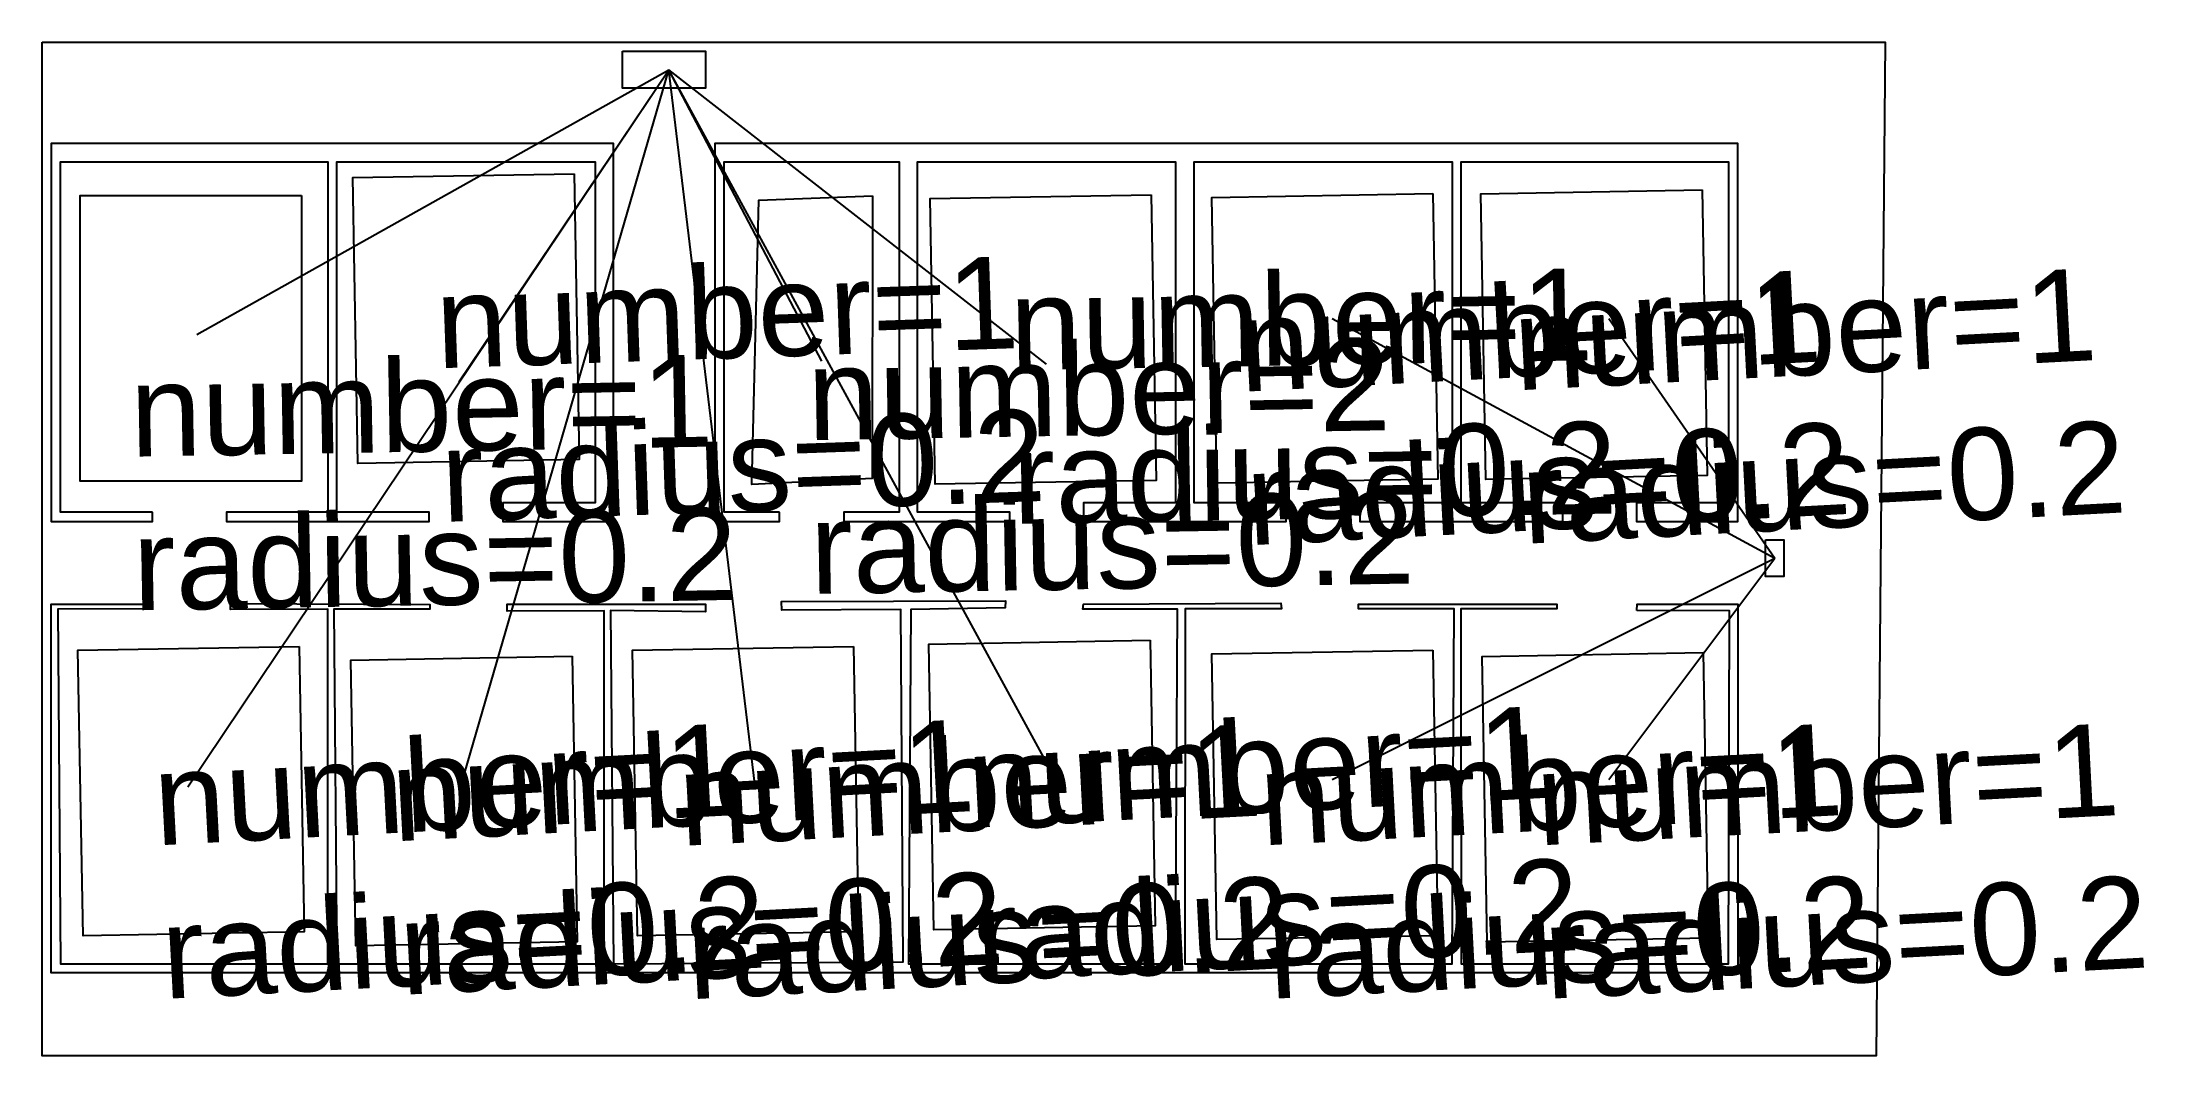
# Model space of a CAD drawing. Header units: metres. Extents: x -9.4 to 13.4, y -1 to 10.
import ezdxf

# ---------------------------------------------------------------- set-up
doc = ezdxf.new("R2010")
doc.units = ezdxf.units.M
for name, color, linetype, lineweight in [('jps-distributions', 5, 'Continuous', 25), ('jps-exits', 1, 'Continuous', 25), ('jps-journeys', 6, 'Continuous', 25), ('jps-obstacles', 3, 'Continuous', 25), ('walkablearea', 30, 'Continuous', 25)]:
    doc.layers.add(name, color=color, linetype=linetype, lineweight=lineweight)
doc.layers.add('jps-parameters', color=18, linetype='Continuous', lineweight=25, true_color=0x000000)
doc.styles.add('textstyle3', font='Arial.ttf')

msp = doc.modelspace()

# ---------------------------------------------------------------- linework, layer by layer
at = {"layer": 'jps-distributions', "flags": 128}
for points in [[(-3.627, 8.571), (-3.573, 5.471), (-5.973, 5.429), (-6.027, 8.529)], [(-6.585, 8.336), (-6.585, 5.236), (-8.985, 5.236), (-8.985, 8.336)], [(-0.389, 8.33), (-0.394, 5.265), (-1.7, 5.2), (-1.622, 8.284)], [(2.636, 8.343), (2.69, 5.244), (0.291, 5.202), (0.237, 8.301)], [(5.691, 8.356), (5.746, 5.257), (3.346, 5.215), (3.292, 8.315)], [(8.612, 8.397), (8.666, 5.297), (6.266, 5.255), (6.212, 8.355)], [(-6.61, 3.444), (-6.556, 0.345), (-8.955, 0.303), (-9.01, 3.402)], [(-0.594, 3.444), (-0.54, 0.345), (-2.939, 0.303), (-2.993, 3.402)], [(2.623, 3.511), (2.677, 0.412), (0.277, 0.37), (0.223, 3.469)], [(-3.649, 3.336), (-3.595, 0.237), (-5.994, 0.195), (-6.049, 3.294)], [(5.691, 3.404), (5.746, 0.304), (3.346, 0.262), (3.292, 3.362)], [(8.625, 3.377), (8.68, 0.277), (6.28, 0.235), (6.226, 3.335)]]:
    msp.add_lwpolyline(points, close=True, dxfattribs=at)
at = {"layer": 'jps-exits'}
for points in [[(-3.1, 9.9), (-2.2, 9.9), (-2.2, 9.5), (-3.1, 9.5)], [(9.3, 4.6), (9.5, 4.6), (9.5, 4.2), (9.3, 4.2)]]:
    msp.add_lwpolyline(points, close=True, dxfattribs=at)
at = {"layer": 'jps-journeys'}
for p, q in [((-7.818, 1.92), (-2.6, 9.7)), ((-7.72, 6.827), (-2.6, 9.7)), ((-4.879, 6.313), (-2.6, 9.7)), ((-4.847, 1.952), (-2.6, 9.7)), ((-0.938, 6.539), (-2.6, 9.7)), ((1.5, 6.507), (-2.6, 9.7)), ((-1.665, 1.952), (-2.6, 9.7)), ((1.6, 2), (-2.6, 9.7)), ((4.6, 7), (9.4, 4.4)), ((7.6, 7), (9.4, 4.4)), ((4.6, 2), (9.4, 4.4)), ((7.6, 2), (9.4, 4.4))]:
    msp.add_line(p, q, dxfattribs=at)
at = {"layer": 'jps-obstacles'}
for points in [[(-8.2, 4.9), (-9.2, 4.9), (-9.2, 8.7), (-6.3, 8.7), (-6.3, 4.9), (-7.4, 4.9), (-7.4, 4.8), (-5.2, 4.8), (-5.2, 4.9), (-6.2, 4.9), (-6.2, 8.7), (-3.4, 8.7), (-3.4, 5), (-4.4, 5), (-4.4, 4.8), (-3.2, 4.8), (-3.2, 8.9), (-9.3, 8.9), (-9.3, 4.8), (-8.2, 4.8)], [(-1.4, 4.9), (-2, 4.9), (-2, 8.7), (-0.1, 8.7), (-0.1, 4.9), (-0.7, 4.9), (-0.7, 4.8), (1.1, 4.8), (1.1, 4.9), (0.1, 4.9), (0.1, 8.7), (2.9, 8.7), (2.9, 5), (1.9, 5), (1.9, 4.8), (4.1, 4.8), (4.1, 5), (3.1, 5), (3.1, 8.7), (5.9, 8.7), (5.9, 5), (4.9, 5), (4.9, 4.8), (7.1, 4.8), (7.1, 5), (6, 5), (6, 8.7), (8.9, 8.7), (8.9, 5), (7.9, 5), (7.9, 4.8), (9, 4.8), (9, 8.9), (-2.1, 8.9), (-2.1, 4.8), (-1.4, 4.8)], [(7.906, 3.831), (7.907, 3.9), (9, 3.9), (9, -0.1), (-9.3, -0.1), (-9.3, 3.9), (-8.2, 3.9), (-8.2, 3.85), (-9.227, 3.847), (-9.2, 0), (-6.3, 0), (-6.299, 3.846), (-7.354, 3.844), (-7.354, 3.907), (-5.193, 3.897), (-5.192, 3.846), (-6.233, 3.846), (-6.2, 0), (-3.3, 0), (-3.3, 3.83), (-4.354, 3.824), (-4.354, 3.9), (-2.2, 3.9), (-2.2, 3.82), (-3.231, 3.833), (-3.2, 0), (-0.058, 0.02), (-0.081, 3.842), (-1.374, 3.837), (-1.375, 3.93), (1.055, 3.937), (1.051, 3.86), (0.027, 3.842), (0, 0), (2.9, 0), (2.921, 3.846), (1.893, 3.846), (1.9, 3.9), (4.043, 3.914), (4.048, 3.851), (3.002, 3.851), (3, 0), (5.9, 0), (5.922, 3.851), (4.886, 3.851), (4.885, 3.9), (7.037, 3.902), (7.036, 3.851), (5.995, 3.851), (6, 0), (8.9, 0), (8.91, 3.83)]]:
    msp.add_lwpolyline(points, close=True, dxfattribs=at)
at = {"layer": 'walkablearea'}
msp.add_lwpolyline([(-9.4, 10), (10.6, 10), (10.5, -1), (-9.4, -1)], close=True, dxfattribs=at)

# ---------------------------------------------------------------- texts
at = {"layer": 'jps-parameters', "char_height": 1, "attachment_point": 1, "style": 'textstyle3'}
for s, insert, rotation in [('number=1\\Pradius=0.2', (-5.148, 7.459), 2), ('number=1\\Pradius=0.2', (1.09, 7.438), 1), ('number=1\\Pradius=0.2', (6.54, 7.219), 3), ('number=1\\Pradius=0.2', (3.553, 7.203), 3), ('number=2\\Pradius=0.2', (-1.107, 6.679), 1), ('number=1\\Pradius=0.2', (-8.455, 6.501), 1), ('number=1\\Pradius=0.2', (0.613, 2.471), 3), ('number=1\\Pradius=0.2', (-8.216, 2.282), 3), ('number=1\\Pradius=0.2', (-5.637, 2.326), 3), ('number=1\\Pradius=0.2', (-2.52, 2.277), 3), ('number=1\\Pradius=0.2', (3.784, 2.282), 3), ('number=1\\Pradius=0.2', (6.784, 2.282), 3)]:
    msp.add_mtext(s, dxfattribs=dict(at, insert=insert, rotation=rotation))

doc.saveas('drawing.dxf')
